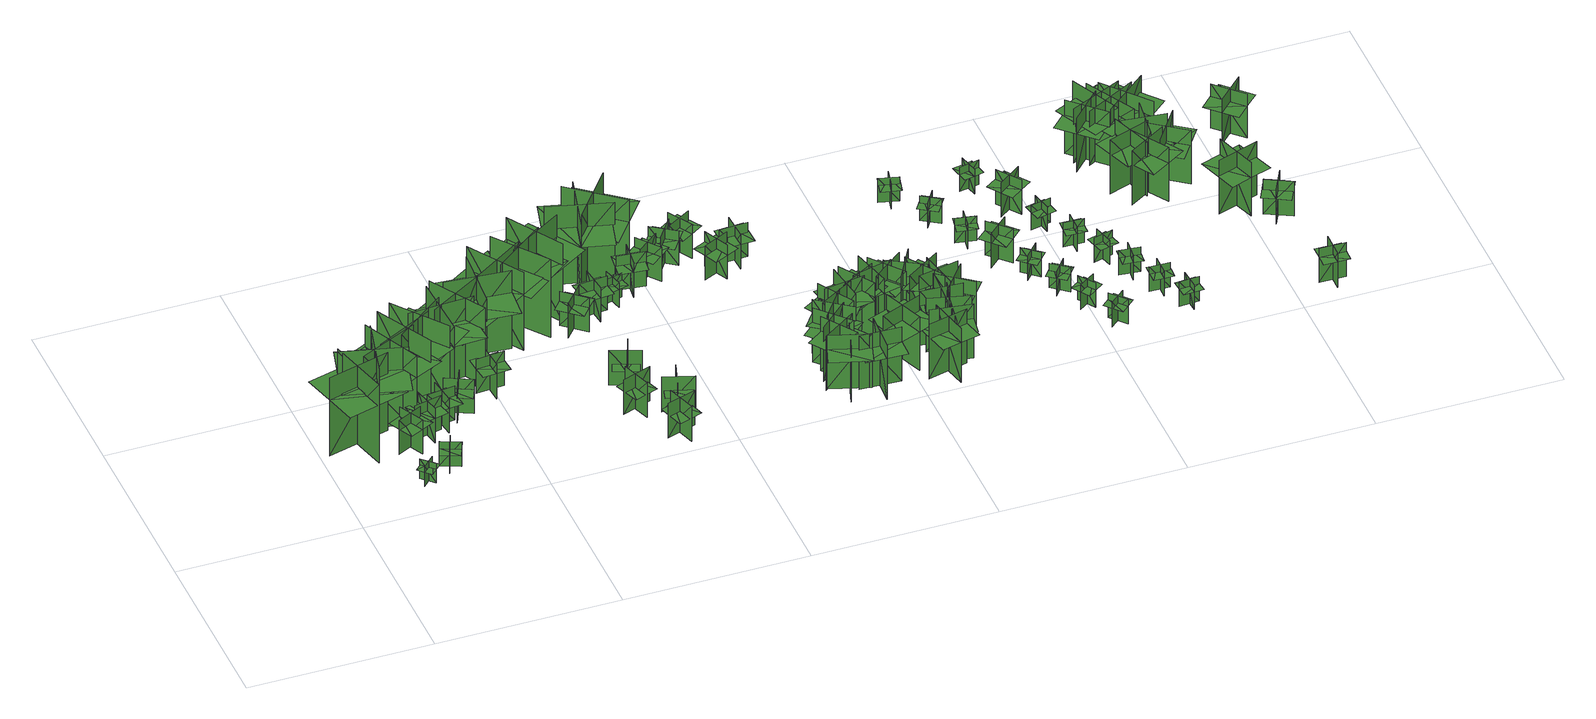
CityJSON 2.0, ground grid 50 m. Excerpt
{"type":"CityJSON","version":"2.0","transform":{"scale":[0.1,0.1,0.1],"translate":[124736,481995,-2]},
"CityObjects":{
"tree1":{"type":"SolitaryVegetationObject","geometry":[{"type":"MultiSurface","lod":"1","boundaries":[[[0,1,2]],[[0,2,3]],[[4,5,6]],[[4,6,7]],[[8,9,10]],[[8,10,11]],[[8,11,12]],[[8,12,13]]]}]},
"tree2":{"type":"SolitaryVegetationObject","geometry":[{"type":"MultiSurface","lod":"1","boundaries":[[[14,15,16]],[[14,16,17]],[[18,19,20]],[[18,20,21]],[[22,23,24]],[[22,24,25]],[[22,25,26]],[[22,26,27]]]}]},
"tree3":{"type":"SolitaryVegetationObject","geometry":[{"type":"MultiSurface","lod":"1","boundaries":[[[28,29,30]],[[28,30,31]],[[32,33,34]],[[32,34,35]],[[36,37,38]],[[36,38,39]],[[36,39,40]],[[36,40,41]]]}]},
"tree4":{"type":"SolitaryVegetationObject","geometry":[{"type":"MultiSurface","lod":"1","boundaries":[[[42,43,44]],[[42,44,45]],[[46,47,48]],[[46,48,49]],[[50,51,52]],[[50,52,53]],[[50,53,54]],[[50,54,55]]]}]},
"tree5":{"type":"SolitaryVegetationObject","geometry":[{"type":"MultiSurface","lod":"1","boundaries":[[[56,57,58]],[[56,58,59]],[[60,61,62]],[[60,62,63]],[[64,65,66]],[[64,66,67]],[[64,67,68]],[[64,68,69]]]}]},
"tree6":{"type":"SolitaryVegetationObject","geometry":[{"type":"MultiSurface","lod":"1","boundaries":[[[70,71,72]],[[70,72,73]],[[74,75,76]],[[74,76,77]],[[78,79,80]],[[78,80,81]],[[78,81,82]],[[78,82,83]]]}]},
"tree7":{"type":"SolitaryVegetationObject","geometry":[{"type":"MultiSurface","lod":"1","boundaries":[[[84,85,86]],[[84,86,87]],[[88,89,90]],[[88,90,91]],[[92,93,94]],[[92,94,95]],[[92,95,96]],[[92,96,97]]]}]},
"tree8":{"type":"SolitaryVegetationObject","geometry":[{"type":"MultiSurface","lod":"1","boundaries":[[[98,99,100]],[[98,100,101]],[[102,103,104]],[[102,104,105]],[[106,107,108]],[[106,108,109]],[[106,109,110]],[[106,110,111]]]}]},
"tree9":{"type":"SolitaryVegetationObject","geometry":[{"type":"MultiSurface","lod":"1","boundaries":[[[112,113,114]],[[112,114,115]],[[116,117,118]],[[116,118,119]],[[120,121,122]],[[120,122,123]],[[120,123,124]],[[120,124,125]]]}]},
"tree10":{"type":"SolitaryVegetationObject","geometry":[{"type":"MultiSurface","lod":"1","boundaries":[[[126,127,128]],[[126,128,129]],[[130,131,132]],[[130,132,133]],[[134,135,136]],[[134,136,137]],[[134,137,138]],[[134,138,139]]]}]},
"tree11":{"type":"SolitaryVegetationObject","geometry":[{"type":"MultiSurface","lod":"1","boundaries":[[[140,141,142]],[[140,142,143]],[[144,145,146]],[[144,146,147]],[[148,149,150]],[[148,150,151]],[[148,151,152]],[[148,152,153]]]}]},
"tree12":{"type":"SolitaryVegetationObject","geometry":[{"type":"MultiSurface","lod":"1","boundaries":[[[154,155,156]],[[154,156,157]],[[158,159,160]],[[158,160,161]],[[162,163,164]],[[162,164,165]],[[162,165,166]],[[162,166,167]]]}]},
"tree13":{"type":"SolitaryVegetationObject","geometry":[{"type":"MultiSurface","lod":"1","boundaries":[[[168,169,170]],[[168,170,171]],[[172,173,174]],[[172,174,175]],[[176,177,178]],[[176,178,179]],[[176,179,180]],[[176,180,181]]]}]},
"tree14":{"type":"SolitaryVegetationObject","geometry":[{"type":"MultiSurface","lod":"1","boundaries":[[[182,183,184]],[[182,184,185]],[[186,187,188]],[[186,188,189]],[[190,191,192]],[[190,192,193]],[[190,193,194]],[[190,194,195]]]}]},
"tree15":{"type":"SolitaryVegetationObject","geometry":[{"type":"MultiSurface","lod":"1","boundaries":[[[196,197,198]],[[196,198,199]],[[200,201,202]],[[200,202,203]],[[204,205,206]],[[204,206,207]],[[204,207,208]],[[204,208,209]]]}]},
"tree16":{"type":"SolitaryVegetationObject","geometry":[{"type":"MultiSurface","lod":"1","boundaries":[[[210,211,212]],[[210,212,213]],[[214,215,216]],[[214,216,217]],[[218,219,220]],[[218,220,221]],[[218,221,222]],[[218,222,223]]]}]},
"tree17":{"type":"SolitaryVegetationObject","geometry":[{"type":"MultiSurface","lod":"1","boundaries":[[[224,225,226]],[[224,226,227]],[[228,229,230]],[[228,230,231]],[[232,233,234]],[[232,234,235]],[[232,235,236]],[[232,236,237]]]}]},
"tree18":{"type":"SolitaryVegetationObject","geometry":[{"type":"MultiSurface","lod":"1","boundaries":[[[238,239,240]],[[238,240,241]],[[242,243,244]],[[242,244,245]],[[246,247,248]],[[246,248,249]],[[246,250,251]],[[246,251,247]]]}]},
"tree19":{"type":"SolitaryVegetationObject","geometry":[{"type":"MultiSurface","lod":"1","boundaries":[[[252,253,254]],[[252,254,255]],[[256,257,258]],[[256,258,259]],[[260,261,262]],[[260,262,263]],[[260,264,265]],[[260,265,261]]]}]},
"tree20":{"type":"SolitaryVegetationObject","geometry":[{"type":"MultiSurface","lod":"1","boundaries":[[[266,267,268]],[[266,268,269]],[[270,271,272]],[[270,272,273]],[[274,275,276]],[[274,276,277]],[[274,278,279]],[[274,279,275]]]}]},
"tree21":{"type":"SolitaryVegetationObject","geometry":[{"type":"MultiSurface","lod":"1","boundaries":[[[280,281,282]],[[280,282,283]],[[284,285,286]],[[284,286,287]],[[288,289,290]],[[288,290,291]],[[288,291,292]],[[288,292,293]]]}]},
"tree22":{"type":"SolitaryVegetationObject","geometry":[{"type":"MultiSurface","lod":"1","boundaries":[[[294,295,296]],[[294,296,297]],[[298,299,300]],[[298,300,301]],[[302,303,304]],[[302,304,305]],[[302,305,306]],[[302,306,307]]]}]},
"tree23":{"type":"SolitaryVegetationObject","geometry":[{"type":"MultiSurface","lod":"1","boundaries":[[[308,309,310]],[[308,310,311]],[[312,313,314]],[[312,314,315]],[[316,317,318]],[[316,318,319]],[[316,320,321]],[[316,321,317]]]}]},
"tree24":{"type":"SolitaryVegetationObject","geometry":[{"type":"MultiSurface","lod":"1","boundaries":[[[322,323,324]],[[322,324,325]],[[326,327,328]],[[326,328,329]],[[330,331,332]],[[330,332,333]],[[330,333,334]],[[330,334,335]]]}]},
"tree25":{"type":"SolitaryVegetationObject","geometry":[{"type":"MultiSurface","lod":"1","boundaries":[[[336,337,338]],[[336,338,339]],[[340,341,342]],[[340,342,343]],[[344,345,346]],[[344,346,347]],[[344,347,348]],[[344,348,349]]]}]},
"tree26":{"type":"SolitaryVegetationObject","geometry":[{"type":"MultiSurface","lod":"1","boundaries":[[[350,351,352]],[[350,352,353]],[[354,355,356]],[[354,356,357]],[[358,359,360]],[[358,360,361]],[[358,361,362]],[[358,362,363]]]}]},
"tree27":{"type":"SolitaryVegetationObject","geometry":[{"type":"MultiSurface","lod":"1","boundaries":[[[364,365,366]],[[364,366,367]],[[368,369,370]],[[368,370,371]],[[372,373,374]],[[372,374,375]],[[372,375,376]],[[372,376,377]]]}]},
"tree28":{"type":"SolitaryVegetationObject","geometry":[{"type":"MultiSurface","lod":"1","boundaries":[[[378,379,380]],[[378,380,381]],[[382,383,384]],[[382,384,385]],[[386,387,388]],[[386,388,389]],[[386,389,390]],[[386,390,391]]]}]},
"tree29":{"type":"SolitaryVegetationObject","geometry":[{"type":"MultiSurface","lod":"1","boundaries":[[[392,393,394]],[[392,394,395]],[[396,397,398]],[[396,398,399]],[[400,401,402]],[[400,402,403]],[[400,403,404]],[[400,404,405]]]}]},
"tree30":{"type":"SolitaryVegetationObject","geometry":[{"type":"MultiSurface","lod":"1","boundaries":[[[406,407,408]],[[406,408,409]],[[410,411,412]],[[410,412,413]],[[414,415,416]],[[414,416,417]],[[414,417,418]],[[414,418,419]]]}]},
"tree31":{"type":"SolitaryVegetationObject","geometry":[{"type":"MultiSurface","lod":"1","boundaries":[[[420,421,422]],[[420,422,423]],[[424,425,426]],[[424,426,427]],[[428,429,430]],[[428,430,431]],[[428,431,432]],[[428,432,433]]]}]},
"tree32":{"type":"SolitaryVegetationObject","geometry":[{"type":"MultiSurface","lod":"1","boundaries":[[[434,435,436]],[[434,436,437]],[[438,439,440]],[[438,440,441]],[[442,443,444]],[[442,444,445]],[[442,445,446]],[[442,446,447]]]}]},
"tree33":{"type":"SolitaryVegetationObject","geometry":[{"type":"MultiSurface","lod":"1","boundaries":[[[448,449,450]],[[448,450,451]],[[452,453,454]],[[452,454,455]],[[456,457,458]],[[456,458,459]],[[456,459,460]],[[456,460,461]]]}]},
"tree34":{"type":"SolitaryVegetationObject","geometry":[{"type":"MultiSurface","lod":"1","boundaries":[[[462,463,464]],[[462,464,465]],[[466,467,468]],[[466,468,469]],[[470,471,472]],[[470,472,473]],[[470,473,474]],[[470,474,475]]]}]},
"tree35":{"type":"SolitaryVegetationObject","geometry":[{"type":"MultiSurface","lod":"1","boundaries":[[[476,477,478]],[[476,478,479]],[[480,481,482]],[[480,482,483]],[[484,485,486]],[[484,486,487]],[[484,487,488]],[[484,488,489]]]}]},
"tree36":{"type":"SolitaryVegetationObject","geometry":[{"type":"MultiSurface","lod":"1","boundaries":[[[490,491,492]],[[490,492,493]],[[494,495,496]],[[494,496,497]],[[498,499,500]],[[498,500,501]],[[498,501,502]],[[498,502,503]]]}]},
"tree37":{"type":"SolitaryVegetationObject","geometry":[{"type":"MultiSurface","lod":"1","boundaries":[[[504,505,506]],[[504,506,507]],[[508,509,510]],[[508,510,511]],[[512,513,514]],[[512,514,515]],[[512,515,516]],[[512,516,517]]]}]},
"tree38":{"type":"SolitaryVegetationObject","geometry":[{"type":"MultiSurface","lod":"1","boundaries":[[[518,519,520]],[[518,520,521]],[[522,523,524]],[[522,524,525]],[[526,527,528]],[[526,528,529]],[[526,529,530]],[[526,530,531]]]}]},
"tree39":{"type":"SolitaryVegetationObject","geometry":[{"type":"MultiSurface","lod":"1","boundaries":[[[532,533,534]],[[532,534,535]],[[536,537,538]],[[536,538,539]],[[540,541,542]],[[540,542,543]],[[540,543,544]],[[540,544,545]]]}]},
"tree40":{"type":"SolitaryVegetationObject","geometry":[{"type":"MultiSurface","lod":"1","boundaries":[[[546,547,548]],[[546,548,549]],[[550,551,552]],[[550,552,553]],[[554,555,556]],[[554,556,557]],[[554,557,558]],[[554,558,559]]]}]},
"tree41":{"type":"SolitaryVegetationObject","geometry":[{"type":"MultiSurface","lod":"1","boundaries":[[[560,561,562]],[[560,562,563]],[[564,565,566]],[[564,566,567]],[[568,569,570]],[[568,570,571]],[[568,571,572]],[[568,572,573]]]}]},
"tree42":{"type":"SolitaryVegetationObject","geometry":[{"type":"MultiSurface","lod":"1","boundaries":[[[574,575,576]],[[574,576,577]],[[578,579,580]],[[578,580,581]],[[582,583,584]],[[582,584,585]],[[582,585,586]],[[582,586,587]]]}]},
"tree43":{"type":"SolitaryVegetationObject","geometry":[{"type":"MultiSurface","lod":"1","boundaries":[[[588,589,590]],[[588,590,591]],[[592,593,594]],[[592,594,595]],[[596,597,598]],[[596,598,599]],[[596,599,600]],[[596,600,601]]]}]},
"tree44":{"type":"SolitaryVegetationObject","geometry":[{"type":"MultiSurface","lod":"1","boundaries":[[[602,603,604]],[[602,604,605]],[[606,607,608]],[[606,608,609]],[[610,611,612]],[[610,612,613]],[[610,613,614]],[[610,614,615]]]}]},
"tree45":{"type":"SolitaryVegetationObject","geometry":[{"type":"MultiSurface","lod":"1","boundaries":[[[616,617,618]],[[616,618,619]],[[620,621,622]],[[620,622,623]],[[624,625,626]],[[624,626,627]],[[624,627,628]],[[624,628,629]]]}]},
"tree46":{"type":"SolitaryVegetationObject","geometry":[{"type":"MultiSurface","lod":"1","boundaries":[[[630,631,632]],[[630,632,633]],[[634,635,636]],[[634,636,637]],[[638,639,640]],[[638,640,641]],[[638,641,642]],[[638,642,643]]]}]},
"tree47":{"type":"SolitaryVegetationObject","geometry":[{"type":"MultiSurface","lod":"1","boundaries":[[[644,645,646]],[[644,646,647]],[[648,649,650]],[[648,650,651]],[[652,653,654]],[[652,654,655]],[[652,655,656]],[[652,656,657]]]}]},
"tree48":{"type":"SolitaryVegetationObject","geometry":[{"type":"MultiSurface","lod":"1","boundaries":[[[658,659,660]],[[658,660,661]],[[662,663,664]],[[662,664,665]],[[666,667,668]],[[666,668,669]],[[666,669,670]],[[666,670,671]]]}]},
"tree49":{"type":"SolitaryVegetationObject","geometry":[{"type":"MultiSurface","lod":"1","boundaries":[[[672,673,674]],[[672,674,675]],[[676,677,678]],[[676,678,679]],[[680,681,682]],[[680,682,683]],[[680,683,684]],[[680,684,685]]]}]},
"tree50":{"type":"SolitaryVegetationObject","geometry":[{"type":"MultiSurface","lod":"1","boundaries":[[[686,687,688]],[[686,688,689]],[[690,691,692]],[[690,692,693]],[[694,695,696]],[[694,696,697]],[[694,697,698]],[[694,698,699]]]}]},
"tree51":{"type":"SolitaryVegetationObject","geometry":[{"type":"MultiSurface","lod":"1","boundaries":[[[700,701,702]],[[700,702,703]],[[704,705,706]],[[704,706,707]],[[708,709,710]],[[708,710,711]],[[708,711,712]],[[708,712,713]]]}]},
"tree52":{"type":"SolitaryVegetationObject","geometry":[{"type":"MultiSurface","lod":"1","boundaries":[[[714,715,716]],[[714,716,717]],[[718,719,720]],[[718,720,721]],[[722,723,724]],[[722,724,725]],[[722,725,726]],[[722,726,727]]]}]},
"tree53":{"type":"SolitaryVegetationObject","geometry":[{"type":"MultiSurface","lod":"1","boundaries":[[[728,729,730]],[[728,730,731]],[[732,733,734]],[[732,734,735]],[[736,737,738]],[[736,738,739]],[[736,739,740]],[[736,740,741]]]}]},
"tree54":{"type":"SolitaryVegetationObject","geometry":[{"type":"MultiSurface","lod":"1","boundaries":[[[742,743,744]],[[742,744,745]],[[746,747,748]],[[746,748,749]],[[750,751,752]],[[750,752,753]],[[750,753,754]],[[750,754,755]]]}]},
"tree55":{"type":"SolitaryVegetationObject","geometry":[{"type":"MultiSurface","lod":"1","boundaries":[[[756,757,758]],[[756,758,759]],[[760,761,762]],[[760,762,763]],[[764,765,766]],[[764,766,767]],[[764,767,768]],[[764,768,769]]]}]},
"tree56":{"type":"SolitaryVegetationObject","geometry":[{"type":"MultiSurface","lod":"1","boundaries":[[[770,771,772]],[[770,772,773]],[[774,775,776]],[[774,776,777]],[[778,779,780]],[[778,780,781]],[[778,781,782]],[[778,782,783]]]}]},
"tree57":{"type":"SolitaryVegetationObject","geometry":[{"type":"MultiSurface","lod":"1","boundaries":[[[784,785,786]],[[784,786,787]],[[788,789,790]],[[788,790,791]],[[792,793,794]],[[792,794,795]],[[792,795,796]],[[792,796,797]]]}]},
"tree58":{"type":"SolitaryVegetationObject","geometry":[{"type":"MultiSurface","lod":"1","boundaries":[[[798,799,800]],[[798,800,801]],[[802,803,804]],[[802,804,805]],[[806,807,808]],[[806,808,809]],[[806,809,810]],[[806,810,811]]]}]},
"tree59":{"type":"SolitaryVegetationObject","geometry":[{"type":"MultiSurface","lod":"1","boundaries":[[[812,813,814]],[[812,814,815]],[[816,817,818]],[[816,818,819]],[[820,821,822]],[[820,822,823]],[[820,823,824]],[[820,824,825]]]}]},
"tree60":{"type":"SolitaryVegetationObject","geometry":[{"type":"MultiSurface","lod":"1","boundaries":[[[826,827,828]],[[826,828,829]],[[830,831,832]],[[830,832,833]],[[834,835,836]],[[834,836,837]],[[834,837,838]],[[834,838,839]]]}]},
"tree61":{"type":"SolitaryVegetationObject","geometry":[{"type":"MultiSurface","lod":"1","boundaries":[[[840,841,842]],[[840,842,843]],[[844,845,846]],[[844,846,847]],[[848,849,850]],[[848,850,851]],[[848,851,852]],[[848,852,853]]]}]},
"tree62":{"type":"SolitaryVegetationObject","geometry":[{"type":"MultiSurface","lod":"1","boundaries":[[[854,855,856]],[[854,856,857]],[[858,859,860]],[[858,860,861]],[[862,863,864]],[[862,864,865]],[[862,865,866]],[[862,866,867]]]}]},
"tree63":{"type":"SolitaryVegetationObject","geometry":[{"type":"MultiSurface","lod":"1","boundaries":[[[868,869,870]],[[868,870,871]],[[872,873,874]],[[872,874,875]],[[876,877,878]],[[876,878,879]],[[876,879,880]],[[876,880,881]]]}]},
"tree64":{"type":"SolitaryVegetationObject","geometry":[{"type":"MultiSurface","lod":"1","boundaries":[[[882,883,884]],[[882,884,885]],[[886,887,888]],[[886,888,889]],[[890,891,892]],[[890,892,893]],[[890,893,894]],[[890,894,895]]]}]},
"tree65":{"type":"SolitaryVegetationObject","geometry":[{"type":"MultiSurface","lod":"1","boundaries":[[[896,897,898]],[[896,898,899]],[[900,901,902]],[[900,902,903]],[[904,905,906]],[[904,906,907]],[[904,907,908]],[[904,908,909]]]}]},
"tree66":{"type":"SolitaryVegetationObject","geometry":[{"type":"MultiSurface","lod":"1","boundaries":[[[910,911,912]],[[910,912,913]],[[914,915,916]],[[914,916,917]],[[918,919,920]],[[918,920,921]],[[918,921,922]],[[918,922,923]]]}]},
"tree67":{"type":"SolitaryVegetationObject","geometry":[{"type":"MultiSurface","lod":"1","boundaries":[[[924,925,926]],[[924,926,927]],[[928,929,930]],[[928,930,931]],[[932,933,934]],[[932,934,935]],[[932,935,936]],[[932,936,937]]]}]},
"tree68":{"type":"SolitaryVegetationObject","geometry":[{"type":"MultiSurface","lod":"1","boundaries":[[[938,939,940]],[[938,940,941]],[[942,943,944]],[[942,944,945]],[[946,947,948]],[[946,948,949]],[[946,949,950]],[[946,950,951]]]}]},
"tree69":{"type":"SolitaryVegetationObject","geometry":[{"type":"MultiSurface","lod":"1","boundaries":[[[952,953,954]],[[952,954,955]],[[956,957,958]],[[956,958,959]],[[960,961,962]],[[960,962,963]],[[960,963,964]],[[960,964,965]]]}]},
"tree70":{"type":"SolitaryVegetationObject","geometry":[{"type":"MultiSurface","lod":"1","boundaries":[[[966,967,968]],[[966,968,969]],[[970,971,972]],[[970,972,973]],[[974,975,976]],[[974,976,977]],[[974,977,978]],[[974,978,979]]]}]},
"tree71":{"type":"SolitaryVegetationObject","geometry":[{"type":"MultiSurface","lod":"1","boundaries":[[[980,981,982]],[[980,982,983]],[[984,985,986]],[[984,986,987]],[[988,989,990]],[[988,990,991]],[[988,991,992]],[[988,992,993]]]}]},
"tree72":{"type":"SolitaryVegetationObject","geometry":[{"type":"MultiSurface","lod":"1","boundaries":[[[994,995,996]],[[994,996,997]],[[998,999,1000]],[[998,1000,1001]],[[1002,1003,1004]],[[1002,1004,1005]],[[1002,1005,1006]],[[1002,1006,1007]]]}]},
"tree73":{"type":"SolitaryVegetationObject","geometry":[{"type":"MultiSurface","lod":"1","boundaries":[[[1008,1009,1010]],[[1008,1010,1011]],[[1012,1013,1014]],[[1012,1014,1015]],[[1016,1017,1018]],[[1016,1018,1019]],[[1016,1019,1020]],[[1016,1020,1021]]]}]},
"tree74":{"type":"SolitaryVegetationObject","geometry":[{"type":"MultiSurface","lod":"1","boundaries":[[[1022,1023,1024]],[[1022,1024,1025]],[[1026,1027,1028]],[[1026,1028,1029]],[[1030,1031,1032]],[[1030,1032,1033]],[[1030,1033,1034]],[[1030,1034,1035]]]}]},
"tree75":{"type":"SolitaryVegetationObject","geometry":[{"type":"MultiSurface","lod":"1","boundaries":[[[1036,1037,1038]],[[1036,1038,1039]],[[1040,1041,1042]],[[1040,1042,1043]],[[1044,1045,1046]],[[1044,1046,1047]],[[1044,1047,1048]],[[1044,1048,1049]]]}]},
"tree76":{"type":"SolitaryVegetationObject","geometry":[{"type":"MultiSurface","lod":"1","boundaries":[[[1050,1051,1052]],[[1050,1052,1053]],[[1054,1055,1056]],[[1054,1056,1057]],[[1058,1059,1060]],[[1058,1060,1061]],[[1058,1061,1062]],[[1058,1062,1063]]]}]},
"tree77":{"type":"SolitaryVegetationObject","geometry":[{"type":"MultiSurface","lod":"1","boundaries":[[[1064,1065,1066]],[[1064,1066,1067]],[[1068,1069,1070]],[[1068,1070,1071]],[[1072,1073,1074]],[[1072,1074,1075]],[[1072,1075,1076]],[[1072,1076,1077]]]}]},
"tree78":{"type":"SolitaryVegetationObject","geometry":[{"type":"MultiSurface","lod":"1","boundaries":[[[1078,1079,1080]],[[1078,1080,1081]],[[1082,1083,1084]],[[1082,1084,1085]],[[1086,1087,1088]],[[1086,1088,1089]],[[1086,1089,1090]],[[1086,1090,1091]]]}]},
"tree79":{"type":"SolitaryVegetationObject","geometry":[{"type":"MultiSurface","lod":"1","boundaries":[[[1092,1093,1094]],[[1092,1094,1095]],[[1096,1097,1098]],[[1096,1098,1099]],[[1100,1101,1102]],[[1100,1102,1103]],[[1100,1103,1104]],[[1100,1104,1105]]]}]},
"tree80":{"type":"SolitaryVegetationObject","geometry":[{"type":"MultiSurface","lod":"1","boundaries":[[[1106,1107,1108]],[[1106,1108,1109]],[[1110,1111,1112]],[[1110,1112,1113]],[[1114,1115,1116]],[[1114,1116,1117]],[[1114,1117,1118]],[[1114,1118,1119]]]}]},
"tree81":{"type":"SolitaryVegetationObject","geometry":[{"type":"MultiSurface","lod":"1","boundaries":[[[1120,1121,1122]],[[1120,1122,1123]],[[1124,1125,1126]],[[1124,1126,1127]],[[1128,1129,1130]],[[1128,1130,1131]],[[1128,1131,1132]],[[1128,1132,1133]]]}]}
},
"vertices":[
[85,401,4],[130,229,4],[130,229,250],[85,401,250],[25,299,4],[196,344,4],[196,344,250],[25,299,250],[25,299,181],[47,213,181],[218,259,181],[196,344,181],[173,430,181],[2,385,181],
[232,98,8],[200,130,8],[200,130,69],[232,98,69],[232,128,8],[200,96,8],[200,96,69],[232,128,69],[232,128,52],[216,143,52],[185,112,52],[200,96,52],[216,81,52],[247,112,52],
[150,283,7],[192,455,7],[192,455,253],[150,283,253],[251,343,7],[79,385,7],[79,385,253],[251,343,253],[251,343,184],[272,429,184],[101,471,184],[79,385,184],[58,300,184],[230,257,184],
[256,273,7],[187,239,7],[187,239,114],[256,273,114],[208,290,7],[242,221,7],[242,221,114],[208,290,114],[208,290,84],[173,273,84],[207,204,84],[242,221,84],[277,238,84],[242,307,84],
[297,173,8],[276,122,8],[276,122,85],[297,173,85],[263,160,8],[314,138,8],[314,138,85],[263,160,85],[263,160,63],[253,134,63],[304,113,63],[314,138,63],[325,164,63],[274,185,63],
[293,422,7],[133,347,7],[133,347,253],[293,422,253],[182,463,7],[257,302,7],[257,302,253],[182,463,253],[182,463,184],[102,425,184],[177,265,184],[257,302,184],[338,340,184],[262,500,184],
[244,280,7],[320,296,7],[320,296,115],[244,280,115],[287,252,7],[271,328,7],[271,328,115],[287,252,115],[287,252,84],[325,260,84],[309,336,84],[271,328,84],[233,320,84],[250,244,84],
[311,347,7],[229,504,7],[229,504,253],[311,347,253],[347,459,7],[190,377,7],[190,377,253],[347,459,253],[347,459,184],[306,537,184],[149,456,184],[190,377,184],[231,299,184],[388,380,184],
[365,321,7],[288,311,7],[288,311,114],[365,321,114],[324,352,7],[334,276,7],[334,276,114],[324,352,114],[324,352,84],[286,347,84],[296,271,84],[334,276,84],[373,281,84],[363,358,84],
[376,385,7],[269,525,7],[269,525,253],[376,385,253],[392,502,7],[252,394,7],[252,394,253],[392,502,253],[392,502,184],[339,572,184],[198,464,184],[252,394,184],[306,324,184],[446,432,184],
[398,377,7],[366,307,7],[366,307,115],[398,377,115],[350,360,7],[420,327,7],[420,327,115],[350,360,115],[350,360,84],[334,324,84],[404,292,84],[420,327,84],[436,363,84],[366,395,84],
[378,555,7],[386,378,7],[386,378,253],[378,555,253],[298,469,7],[475,476,7],[475,476,253],[298,469,253],[298,469,184],[302,380,184],[479,388,184],[475,476,184],[471,565,184],[294,557,184],
[393,572,7],[484,421,7],[484,421,253],[393,572,253],[364,458,7],[516,549,7],[516,549,253],[364,458,253],[364,458,184],[410,382,184],[561,474,184],[516,549,184],[470,625,184],[318,534,184],
[487,440,7],[493,363,7],[493,363,115],[487,440,115],[453,401,7],[530,407,7],[530,407,115],[453,401,115],[453,401,85],[456,362,85],[533,368,85],[530,407,85],[527,445,85],[450,439,85],
[513,628,8],[499,451,8],[499,451,255],[513,628,255],[422,552,8],[599,538,8],[599,538,255],[422,552,255],[422,552,186],[415,463,186],[592,449,186],[599,538,186],[606,626,186],[429,640,186],
[509,544,9],[657,640,9],[657,640,255],[509,544,255],[624,519,9],[528,667,9],[528,667,255],[624,519,255],[624,519,186],[698,567,186],[602,715,186],[528,667,186],[453,619,186],[550,471,186],
[598,687,7],[706,547,7],[706,547,253],[598,687,253],[582,570,7],[722,678,7],[722,678,253],[582,570,253],[582,570,184],[636,500,184],[776,608,184],[722,678,184],[668,748,184],[528,640,184],
[789,243,5],[817,163,5],[817,163,114],[789,243,114],[766,195,5],[766,195,114],[846,223,114],[846,223,5],[794,239,72],[818,169,72],[850,181,72],[826,250,72],[760,227,72],[785,158,72],
[860,113,6],[885,33,6],[885,33,115],[860,113,115],[836,66,6],[836,66,115],[916,92,115],[916,92,6],[865,109,73],[887,39,73],[919,50,73],[897,120,73],[831,99,73],[853,29,73],
[803,266,6],[834,345,6],[834,345,115],[803,266,115],[851,288,6],[851,288,115],[773,318,115],[773,318,6],[802,273,73],[829,341,73],[797,353,73],[770,285,73],[835,260,73],[862,328,73],
[757,596,6],[663,746,6],[663,746,252],[757,596,252],[784,711,6],[634,617,6],[634,617,252],[784,711,252],[784,711,183],[737,786,183],[587,692,183],[634,617,183],[682,542,183],[831,636,183],
[796,587,8],[745,528,8],[745,528,115],[796,587,115],[744,583,8],[803,533,8],[803,533,115],[744,583,115],[744,583,85],[719,554,85],[778,503,85],[803,533,85],[828,562,85],[770,613,85],
[858,169,7],[938,144,7],[938,144,116],[858,169,116],[883,123,7],[883,123,116],[908,203,116],[908,203,7],[864,171,74],[934,149,74],[945,181,74],[875,203,74],[854,137,74],[924,115,74],
[780,699,12],[788,699,12],[788,709,12],[780,709,12],[784,699,16],[784,699,8],[784,709,8],[784,709,16],[784,707,16],[788,707,16],[788,707,8],[784,707,8],[780,707,8],[780,707,16],
[844,562,6],[836,639,6],[836,639,113],[844,562,113],[877,602,6],[800,595,6],[800,595,113],[877,602,113],[877,602,83],[873,641,83],[796,633,83],[800,595,83],[803,556,83],[881,563,83],
[766,752,5],[937,708,5],[937,708,251],[766,752,251],[826,650,5],[869,822,5],[869,822,251],[826,650,251],[826,650,182],[911,628,182],[955,800,182],[869,822,182],[783,843,182],[740,672,182],
[894,654,7],[908,600,7],[908,600,84],[894,654,84],[875,622,7],[929,636,7],[929,636,84],[875,622,84],[875,622,62],[882,595,62],[936,609,62],[929,636,62],[922,663,62],[868,649,62],
[952,828,5],[842,689,5],[842,689,251],[952,828,251],[835,815,5],[974,705,5],[974,705,251],[835,815,251],[835,815,182],[780,745,182],[919,635,182],[974,705,182],[1029,774,182],[890,884,182],
[925,667,6],[1002,658,6],[1002,658,114],[925,667,114],[957,626,6],[966,703,6],[966,703,114],[957,626,114],[957,626,84],[995,622,84],[1004,699,84],[966,703,84],[927,707,84],[918,630,84],
[996,722,6],[1044,661,6],[1044,661,114],[996,722,114],[990,670,6],[1050,719,6],[1050,719,114],[990,670,114],[990,670,84],[1014,640,84],[1074,689,84],[1050,719,84],[1026,749,84],[966,701,84],
[1056,698,6],[1101,762,6],[1101,762,114],[1056,698,114],[1107,707,6],[1043,752,6],[1043,752,114],[1107,707,114],[1107,707,84],[1129,738,84],[1066,783,84],[1043,752,84],[1021,720,84],[1084,675,84],
[1158,775,6],[1092,734,6],[1092,734,114],[1158,775,114],[1108,787,6],[1148,721,6],[1148,721,114],[1108,787,114],[1108,787,84],[1075,766,84],[1115,701,84],[1148,721,84],[1181,741,84],[1141,807,84],
[1347,150,4],[1313,42,4],[1313,42,174],[1347,150,174],[1275,112,4],[1382,78,4],[1382,78,174],[1275,112,174],[1275,112,130],[1258,60,130],[1366,26,130],[1382,78,130],[1398,129,130],[1291,163,130],
[1287,190,3],[1351,97,3],[1351,97,173],[1287,190,173],[1272,110,3],[1365,173,3],[1365,173,173],[1272,110,173],[1272,110,129],[1303,65,129],[1396,128,129],[1365,173,129],[1335,218,129],[1242,154,129],
[1199,611,7],[1166,681,7],[1166,681,115],[1199,611,115],[1217,660,7],[1147,627,7],[1147,627,115],[1217,660,115],[1217,660,84],[1200,695,84],[1130,662,84],[1147,627,84],[1163,592,84],[1233,625,84],
[1281,228,3],[1358,146,3],[1358,146,173],[1281,228,173],[1279,146,3],[1361,223,3],[1361,223,173],[1279,146,173],[1279,146,128],[1316,107,128],[1398,184,128],[1361,223,128],[1324,263,128],[1242,186,128],
[1383,195,3],[1293,262,3],[1293,262,173],[1383,195,173],[1371,276,3],[1303,186,3],[1303,186,173],[1371,276,173],[1371,276,129],[1327,308,129],[1260,218,129],[1303,186,129],[1347,153,129],[1414,244,129],
[1400,20,5],[1405,133,5],[1405,133,175],[1400,20,175],[1460,76,5],[1348,81,5],[1348,81,175],[1460,76,175],[1460,76,130],[1462,130,130],[1350,135,130],[1348,81,130],[1345,27,130],[1458,22,130],
[1408,296,3],[1311,238,3],[1311,238,173],[1408,296,173],[1328,316,3],[1386,219,3],[1386,219,173],[1328,316,173],[1328,316,129],[1282,288,129],[1340,191,129],[1386,219,129],[1433,247,129],[1375,343,129],
[1280,679,7],[1202,676,7],[1202,676,114],[1280,679,114],[1242,714,7],[1245,637,7],[1245,637,114],[1242,714,114],[1242,714,84],[1203,713,84],[1206,635,84],[1245,637,84],[1284,639,84],[1281,716,84],
[1384,353,5],[1400,241,5],[1400,241,175],[1384,353,175],[1335,287,5],[1446,303,5],[1446,303,175],[1335,287,175],[1335,287,131],[1342,233,131],[1454,249,131],[1446,303,131],[1439,356,131],[1327,341,131],
[1481,344,4],[1385,285,4],[1385,285,174],[1481,344,174],[1400,362,4],[1460,267,4],[1460,267,174],[1400,362,174],[1400,362,130],[1355,333,130],[1415,238,130],[1460,267,130],[1506,296,130],[1446,391,130],
[1544,176,9],[1431,131,9],[1431,131,178],[1544,176,178],[1470,208,9],[1514,95,9],[1514,95,178],[1470,208,178],[1470,208,131],[1413,186,131],[1458,73,131],[1514,95,131],[1571,117,131],[1526,231,131],
[1531,340,4],[1421,313,4],[1421,313,175],[1531,340,175],[1460,382,4],[1487,272,4],[1487,272,175],[1460,382,175],[1460,382,130],[1408,369,130],[1435,260,130],[1487,272,130],[1540,285,130],[1513,395,130],
[1526,60,5],[1636,86,5],[1636,86,176],[1526,60,176],[1596,18,5],[1570,127,5],[1570,127,176],[1596,18,175],[1596,18,131],[1649,30,131],[1623,140,131],[1570,127,131],[1518,115,131],[1543,5,131],
[1561,360,5],[1473,290,5],[1473,290,175],[1561,360,175],[1479,369,5],[1549,281,5],[1549,281,175],[1479,369,175],[1479,369,130],[1437,335,130],[1507,247,130],[1549,281,130],[1592,315,130],[1521,403,130],
[1548,117,5],[1659,99,5],[1659,99,175],[1548,117,175],[1596,51,5],[1614,162,5],[1614,162,175],[1596,51,175],[1596,51,131],[1650,42,131],[1668,153,131],[1614,162,131],[1561,171,131],[1543,59,131],
[1531,267,5],[1587,365,5],[1587,365,175],[1531,267,175],[1610,289,5],[1512,345,5],[1512,345,175],[1610,289,175],[1610,289,130],[1637,336,130],[1539,392,130],[1512,345,130],[1486,297,130],[1584,242,130],
[1628,205,5],[1600,96,5],[1600,96,175],[1628,205,175],[1558,163,5],[1667,134,5],[1667,134,175],[1558,163,175],[1558,163,130],[1544,110,130],[1653,82,130],[1667,134,130],[1680,187,130],[1571,215,130],
[1665,188,4],[1552,195,4],[1552,195,175],[1665,188,175],[1610,249,4],[1603,137,4],[1603,137,175],[1610,249,175],[1610,249,130],[1556,253,130],[1549,140,130],[1603,137,130],[1657,134,130],[1664,246,130],
[1629,243,5],[1567,337,5],[1567,337,175],[1629,243,175],[1645,324,5],[1551,261,5],[1551,261,175],[1645,324,175],[1645,324,130],[1615,369,130],[1521,306,130],[1551,261,130],[1581,216,130],[1675,279,130],
[1638,207,5],[1617,317,5],[1617,317,175],[1638,207,175],[1684,275,5],[1573,254,5],[1573,254,175],[1684,275,175],[1684,275,130],[1674,328,130],[1563,307,130],[1573,254,130],[1583,201,130],[1694,221,130],
[1698,182,4],[1609,251,4],[1609,251,174],[1698,182,174],[1687,263,4],[1618,174,4],[1618,174,174],[1687,263,174],[1687,263,130],[1644,297,130],[1575,208,130],[1618,174,130],[1661,141,130],[1730,230,130],
[1712,754,7],[1658,767,7],[1658,767,83],[1712,754,83],[1693,785,7],[1680,732,7],[1680,732,83],[1693,785,83],[1693,785,62],[1666,792,62],[1653,738,62],[1680,732,62],[1707,725,62],[1720,779,62],
[1731,664,6],[1777,633,6],[1777,633,83],[1731,664,83],[1738,628,6],[1768,674,6],[1768,674,83],[1738,628,83],[1738,628,62],[1761,612,62],[1792,659,62],[1768,674,62],[1745,689,62],[1715,643,62],
[1810,570,6],[1801,515,6],[1801,515,83],[1810,570,83],[1780,549,6],[1834,539,6],[1834,539,83],[1780,549,83],[1780,549,62],[1775,521,62],[1830,512,62],[1834,539,62],[1839,566,62],[1785,576,62],
[1884,475,6],[1828,422,6],[1828,422,113],[1884,475,113],[1833,477,6],[1886,421,6],[1886,421,113],[1833,477,113],[1833,477,83],[1805,451,83],[1858,394,83],[1886,421,83],[1914,447,83],[1861,504,83],
[1895,343,6],[1932,384,6],[1932,384,83],[1895,343,83],[1932,344,6],[1890,381,6],[1890,381,83],[1932,344,83],[1932,344,62],[1950,365,62],[1909,402,62],[1890,381,62],[1872,361,62],[1913,324,62],
[1935,295,7],[1979,261,7],[1979,261,84],[1935,295,84],[1940,258,7],[1974,302,7],[1974,302,84],[1940,258,84],[1940,258,62],[1962,241,62],[1996,285,62],[1974,302,62],[1952,319,62],[1918,275,62],
[2014,180,7],[1983,225,7],[1983,225,84],[2014,180,84],[2021,216,7],[1976,185,7],[1976,185,84],[2021,216,84],[2021,216,63],[2005,239,63],[1960,207,63],[1976,185,63],[1992,162,63],[2037,194,63],
[2066,127,8],[2024,91,8],[2024,91,85],[2066,127,85],[2029,130,8],[2066,88,8],[2066,88,85],[2029,130,85],[2029,130,64],[2008,112,64],[2045,70,64],[2066,88,64],[2086,106,64],[2050,148,64],
[1865,737,6],[1919,748,6],[1919,748,83],[1865,737,83],[1896,716,6],[1884,770,6],[1884,770,83],[1896,716,83],[1896,716,61],[1923,722,61],[1911,776,61],[1884,770,61],[1857,765,61],[1868,711,61],
[1925,606,5],[1988,652,5],[1988,652,113],[1925,606,113],[1976,598,5],[1931,661,5],[1931,661,113],[1976,598,113],[1976,598,83],[2007,620,83],[1962,683,83],[1931,661,83],[1899,638,83],[1944,575,83],
[2010,510,6],[1999,564,6],[1999,564,83],[2010,510,83],[2030,541,6],[1976,529,6],[1976,529,83],[2030,541,83],[2030,541,61],[2025,568,61],[1971,556,61],[1976,529,61],[1982,502,61],[2036,514,61],
[2053,463,6],[2051,408,6],[2051,408,82],[2053,463,82],[2026,438,6],[2081,435,6],[2081,435,82],[2026,438,82],[2026,438,61],[2024,411,61],[2080,408,61],[2081,435,61],[2082,463,61],[2027,466,61],
[2094,384,6],[2108,330,6],[2108,330,83],[2094,384,83],[2075,352,6],[2129,366,6],[2129,366,83],[2075,352,83],[2075,352,61],[2082,325,61],[2135,339,61],[2129,366,61],[2122,393,61],[2068,379,61],
[2170,277,6],[2115,283,6],[2115,283,83],[2170,277,83],[2147,306,6],[2141,251,6],[2141,251,83],[2147,306,83],[2147,306,61],[2119,309,61],[2114,254,61],[2141,251,61],[2169,248,61],[2174,303,61],
[2217,193,6],[2162,195,6],[2162,195,83],[2217,193,83],[2192,220,6],[2190,165,6],[2190,165,83],[2192,220,83],[2192,220,61],[2164,221,61],[2163,165,61],[2190,165,61],[2218,164,61],[2220,219,61],
[2241,87,6],[2237,143,6],[2237,143,83],[2241,87,83],[2265,115,6],[2210,112,6],[2210,112,83],[2265,115,83],[2265,115,61],[2264,142,61],[2208,139,61],[2210,112,61],[2212,84,61],[2267,87,61],
[2163,790,5],[2250,705,5],[2250,705,174],[2163,790,174],[2164,709,5],[2248,796,5],[2248,796,174],[2164,709,174],[2164,709,126],[2208,666,126],[2292,754,126],[2248,796,126],[2204,838,126],[2120,751,126],
[2327,640,3],[2212,599,3],[2212,599,173],[2327,640,173],[2254,675,3],[2295,560,3],[2295,560,173],[2254,675,173],[2254,675,125],[2196,654,125],[2237,540,125],[2295,560,125],[2352,581,125],[2311,695,125],
[2351,603,3],[2248,539,3],[2248,539,173],[2351,603,173],[2272,622,3],[2337,519,3],[2337,519,173],[2272,622,173],[2272,622,125],[2221,590,125],[2285,487,125],[2337,519,125],[2388,551,125],[2324,654,125],
[2209,853,4],[2275,710,4],[2275,710,175],[2209,853,175],[2171,747,4],[2314,813,4],[2314,813,175],[2171,747,175],[2177,750,127],[2206,687,127],[2337,748,127],[2309,810,127],[2280,873,127],[2148,812,127],
[2236,832,4],[2311,693,4],[2311,693,175],[2236,832,175],[2205,723,4],[2343,798,4],[2343,798,175],[2205,723,175],[2210,726,127],[2243,666,127],[2370,735,127],[2338,795,127],[2305,856,127],[2178,787,127],
[2382,650,3],[2261,665,3],[2261,665,172],[2382,650,172],[2332,714,3],[2317,594,3],[2317,594,172],[2332,714,172],[2332,714,125],[2271,722,125],[2257,601,125],[2317,594,125],[2378,586,125],[2392,707,125],
[2316,637,3],[2415,566,3],[2415,566,172],[2316,637,172],[2329,557,3],[2400,656,3],[2400,656,172],[2329,557,172],[2329,557,125],[2379,521,125],[2449,620,125],[2400,656,125],[2351,691,125],[2280,592,125],
[2256,713,3],[2376,815,3],[2376,815,174],[2256,713,174],[2368,705,3],[2266,825,3],[2266,825,174],[2368,705,174],[2364,710,126],[2416,755,126],[2323,865,126],[2270,820,126],[2218,776,126],[2312,666,126],
[2436,428,3],[2551,467,3],[2551,467,172],[2436,428,172],[2508,392,3],[2469,507,3],[2469,507,172],[2508,392,172],[2508,392,124],[2566,411,124],[2527,526,124],[2469,507,124],[2412,487,124],[2451,372,124],
[2606,115,6],[2605,43,6],[2605,43,114],[2606,115,114],[2569,78,6],[2640,77,6],[2640,77,114],[2569,78,114],[2569,78,86],[2568,44,86],[2640,43,86],[2640,77,86],[2641,112,86],[2569,113,86],
[2538,387,5],[2607,352,5],[2607,352,113],[2538,387,113],[2553,338,5],[2589,407,5],[2589,407,113],[2553,338,113],[2553,338,83],[2588,320,83],[2623,389,83],[2589,407,83],[2554,425,83],[2519,356,83],
[2544,690,3],[2614,761,3],[2614,761,142],[2544,690,142],[2610,690,3],[2540,760,3],[2540,760,142],[2610,690,142],[2610,690,103],[2646,725,103],[2575,796,103],[2540,760,103],[2505,725,103],[2575,655,103]
]}
